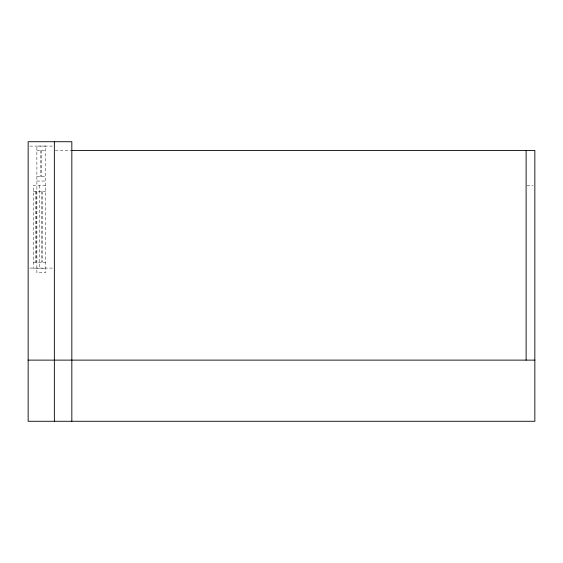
<?xml version="1.0" encoding="UTF-8"?>
<svg xmlns="http://www.w3.org/2000/svg" width="563" height="563" viewBox="0 0 563 563"><rect width="100%" height="100%" fill="white"/><g stroke="black" fill="none" stroke-linecap="round" stroke-linejoin="round"><path stroke-width="0.42" stroke-dasharray="2.81 2.11" d="M29.895 146.091L54.358 146.091M36.884 150.427L45.624 150.427M55.237 150.455L71.051 150.455M36.884 176.662L45.624 176.662M36.884 181.033L45.624 181.033M45.624 185.403L33.393 185.403L33.393 268.396L45.624 268.396M526.989 185.403L533.105 185.403M33.393 191.519L45.624 191.519M33.393 262.281L45.624 262.281M29.895 268.079L54.358 268.079M42.563 191.519L42.563 262.281M41.69 150.427L41.69 176.662M41.69 191.519L41.69 262.281M40.818 150.427L40.818 176.662M39.509 185.403L39.509 268.396M36.447 191.519L36.447 262.281M35.575 191.519L35.575 262.281M45.624 146.056L36.884 146.056L36.884 272.766L45.624 272.766L45.624 146.056"/><path stroke-width="0.84" d="M71.93 150.455L534.85 150.455L534.85 421.279L28.15 421.279L28.15 141.721L71.832 141.721L71.832 421.279M28.15 360.123L534.85 360.123M526.116 150.455L526.116 360.123M54.358 141.721L54.358 421.279"/></g></svg>
